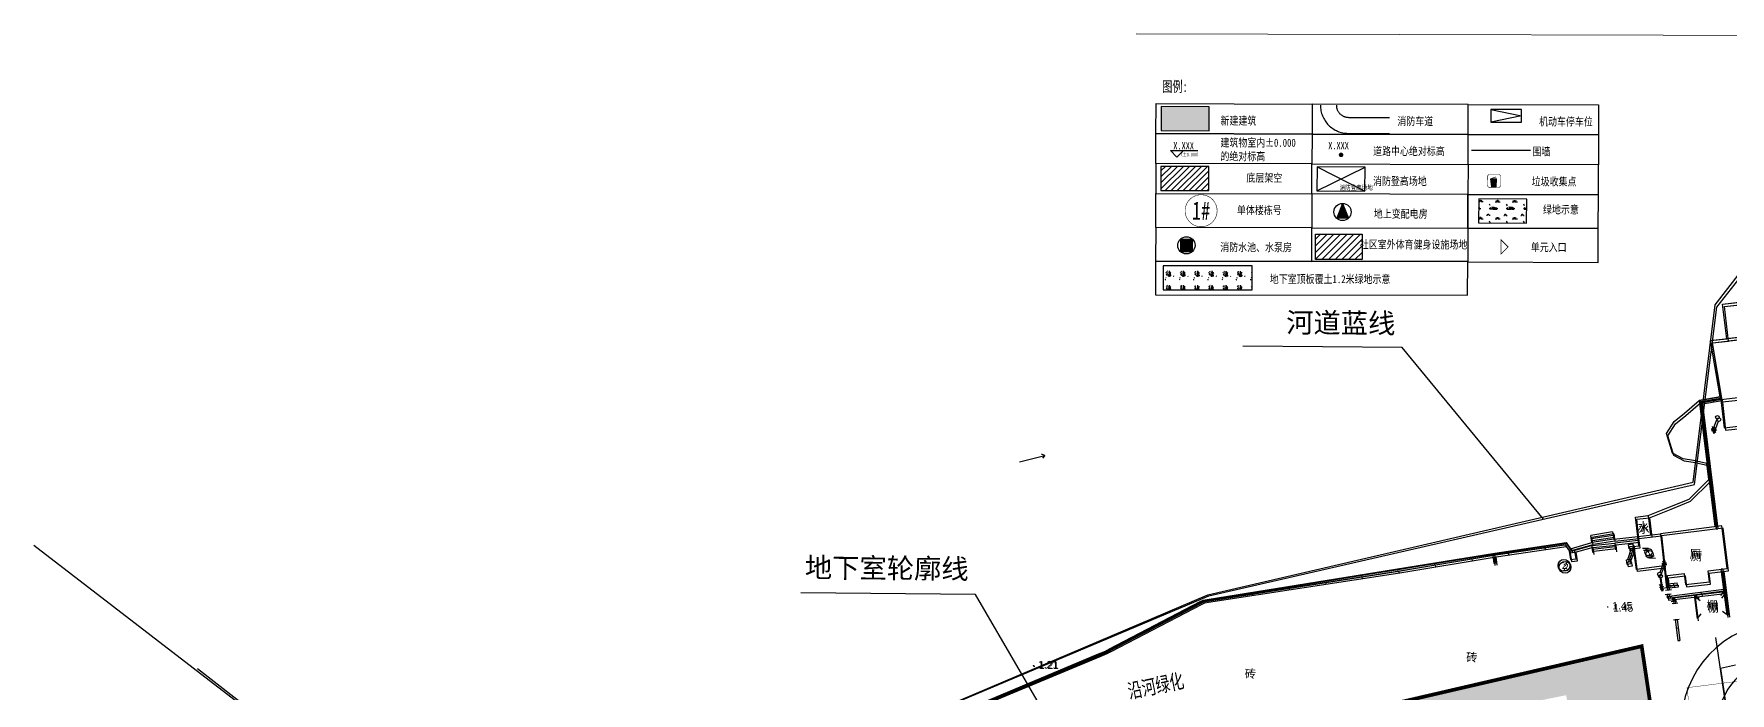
# Model space of a CAD drawing. Header units: millimetres. Extents: x 2463 to 59352, y -11079 to 11941.
# Drawn here: x 6095.1 to 6324, y 1790.5 to 1879.5 of the extents above; entities that cross this region are included whole.
import ezdxf
from ezdxf.enums import TextEntityAlignment as Align

# ---------------------------------------------------------------- set-up
doc = ezdxf.new("R2010")
doc.units = ezdxf.units.MM
doc.header["$LTSCALE"] = 10
doc.linetypes.add('ACAD_ISO04W100', pattern=[30, 24, -3, 0, -3])
doc.linetypes.add('DASH', pattern=[0.35, 0.25, -0.1])
doc.layers.add('0-标注', color=7, linetype='Continuous', lineweight=0)
doc.layers.add('TEXT', color=31, linetype='Continuous', lineweight=13)
for name, color, linetype in [('1：500地形', 8, 'Continuous'), ('DIM_IDEN', 3, 'Continuous'), ('GH-水系', 5, 'Continuous'), ('Other', 7, 'Continuous'), ('P-BD-LF', 241, 'Continuous'), ('P-BUID-BMAX', 2, 'Continuous'), ('P-BUID-ELEV', 3, 'Continuous'), ('P-BUID-HACH', 39, 'Continuous'), ('P-CONS-EQUP', 151, 'Continuous'), ('P-CONS-FENC-COOR', 11, 'Continuous'), ('P-NOTE-PLTB', 6, 'Continuous'), ('P-NOTE-PLTT', 7, 'Continuous'), ('P-ROAD-ELEV', 164, 'Continuous'), ('PUB_HATCH', 8, 'Continuous'), ('RD-红线', 7, 'Continuous'), ('Txt-txt', 7, 'Continuous'), ('停车位', 5, 'Continuous'), ('地下车库轮廓线', 5, 'Continuous'), ('植被层', 3, 'Continuous'), ('消防', 6, 'Continuous'), ('消防道路', 30, 'Continuous'), ('用地', 7, 'Continuous'), ('绿地', 98, 'Continuous'), ('道路', 4, 'Continuous')]:
    doc.layers.add(name, color=color, linetype=linetype)
doc.styles.add('-黑体', font='')
doc.styles.add('DIM_FONT', font='SIMPLEX', dxfattribs={"width": 0.7, "bigfont": 'GBCBIG'})
doc.styles.add('HZDX', font='txt.shx', dxfattribs={"width": 0.85, "height": 350, "bigfont": 'hztxt.shx'})
doc.styles.get("Standard").update_dxf_attribs({"font": 'arial.ttf'})
doc.styles.add('TH-STYLE1', font='', dxfattribs={"width": 0.7})
doc.styles.add('黑体', font='')
doc.styles.get('-黑体').set_extended_font_data('SimHei')
doc.styles.get('TH-STYLE1').set_extended_font_data('STFangsong')
doc.styles.get('黑体').set_extended_font_data('SimHei')
doc.linetypes.add('10421', pattern='A,2,[150,AAA.SHX,S=1,R=0,X=0,Y=1],1e-11', length=2)
doc.linetypes.add('10422', pattern='A,2,[150,AAA.SHX,S=1,R=0,X=0,Y=1],2,[177,AAA.SHX,S=1,R=0,X=0,Y=0.8],1e-09', length=4)
doc.linetypes.add('FENCELINE1', pattern='A,6.35,-2.54,[133,ltypeshp.shx,S=2.54,R=0,X=-2.54,Y=0],-2.54,25.4', length=36.83)

# ---------------------------------------------------------------- blocks, each defined once
blk = doc.blocks.new('510101003')
at = {"linetype": 'Continuous'}
blk.add_line((0.5, 0), (4, 0), dxfattribs=at)
at = {"linetype": 'Continuous', "flags": 128}
for points in [[(2.77, 0.35), (3.38, 0), (2.77, -0.35)], [(3.39, 0.35), (4, 0), (3.39, -0.35)]]:
    blk.add_lwpolyline(points, dxfattribs=at)
blk = doc.blocks.new('510301000')
at = {"linetype": 'Continuous'}
blk.add_circle((0, 0), 0.5, dxfattribs=at)
blk = doc.blocks.new('720100000')
at = {"const_width": 0.2}
blk.add_lwpolyline([(-0.1, 0, 1), (0.1, 0, 1)], format="xyb", close=True, dxfattribs=at)
blk = doc.blocks.new('330101000')
for p, q in [((0, 1), (-1.6, 1)), ((0, -1), (1.6, -1))]:
    blk.add_line(p, q)
blk.add_circle((0, 0), 1)
blk.add_point((0, 0))
blk = doc.blocks.new('380407017')
at = {"linetype": 'Continuous', "flags": 128}
blk.add_lwpolyline([(0, -0.5), (0, 1.1)], dxfattribs=at)
blk = doc.blocks.new('261301000')
for p, q in [((0, 0), (7, 0)), ((7, 0), (6.18, 0.57)), ((7, 0), (6.18, -0.57))]:
    blk.add_line(p, q)
blk = doc.blocks.new('lj')
blk.add_hatch(color=256).paths.add_polyline_path([(2166, 2047), (802, 2047), (1039, 196), (2037, 196)])
for p, q in [((802, 2047), (2166, 2047)), ((1039, 196), (802, 2047)), ((1039, 196), (2037, 196)), ((2037, 196), (2166, 2047))]:
    blk.add_line(p, q)
at = {"const_width": 125}
blk.add_lwpolyline([(2563, 3063), (563, 3063, 0.4142136), (63, 2563), (63, 563, 0.4142136), (563, 63), (2563, 63, 0.4142136), (3063, 563), (3063, 2563, 0.4142136), (2563, 3063)], format="xyb", close=True, dxfattribs=at)
at = {"const_width": 150}
blk.add_lwpolyline([(842, 2106), (2047, 2494)], dxfattribs=at)
at = {"style": 'DIM_FONT', "width": 0.6, "flags": 9}
for tag in ['YSIZE', 'XSIZE']:
    blk.add_attdef(tag, (563, 63), '', height=0.125, dxfattribs=at)
blk = doc.blocks.new('A$C56CA0BF6')
blk.add_lwpolyline([(3757, 549), (1318, 0), (0, 5853), (2439, 6403)], close=True)
blk.add_lwpolyline([(3757, 549), (1219, 6128), (1318, 0)])
blk = doc.blocks.new('A$C01D70629')
at = {"linetype": 'Continuous'}
h = blk.add_hatch(dxfattribs=at)
h.set_pattern_fill('ANSI31', color=0, scale=80, angle=315, style=0)
h.set_pattern_definition([(0, (-1961.57, -1603.88), (4e-14, 127), [])])
h.paths.add_polyline_path([(-645, 1631), (645, -1631), (-1935, -1631)])
at = {"color": 0, "linetype": 'Continuous'}
for p, q in [((-645, 1631), (-1935, -1631)), ((-645, 1631), (645, -1631)), ((645, -1631), (-1935, -1631))]:
    blk.add_line(p, q, dxfattribs=at)
blk.add_circle((-645, -277), 1908, dxfattribs=at)
blk = doc.blocks.new('A$C09B07717')
at = {"linetype": 'Continuous'}
h = blk.add_hatch(dxfattribs=at)
h.set_pattern_fill('ANSI31', color=0, scale=80, angle=315, style=0)
h.set_pattern_definition([(0, (-35605.33, 5808.23), (4e-14, 127), [])])
h.paths.add_polyline_path([(-2687, -1344), (0, -1344), (0, 1344), (-2687, 1344)])
blk.add_lwpolyline([(-2687, -1344), (0, -1344), (0, 1344), (-2687, 1344)], close=True, dxfattribs=at)
blk.add_ellipse((-1338, -6), major_axis=(1908, 6), ratio=1, start_param=4.7093053, end_param=10.9924906, dxfattribs=at)

msp = doc.modelspace()

# ---------------------------------------------------------------- hatches: boundary and pattern name
at = {"layer": 'P-BD-LF', "linetype": 'DASH', "ltscale": 3000}
h = msp.add_hatch(dxfattribs=at)
h.set_pattern_fill('ANSI31', color=256, scale=0.36, angle=-0.1482, style=0)
h.set_pattern_definition([(44.851846264, (-372420.5164, -2384775.5767), (-0.40306523597, 0.40515511295), [])])
h.paths.add_polyline_path([(6253.66, 1858.38), (6253.67, 1861.62), (6247.19, 1861.64), (6247.18, 1858.4)])
at = {"layer": 'P-BUID-HACH'}
msp.add_hatch(color=256, dxfattribs=at).paths.add_polyline_path([(6253.68, 1866.46), (6253.69, 1869.7), (6247.21, 1869.72), (6247.2, 1866.48)])
at = {"layer": 'PUB_HATCH', "linetype": 'Continuous'}
h = msp.add_hatch(dxfattribs=at)
h.set_pattern_fill('ANSI31', color=256, scale=0.4, angle=-0.1482, style=0)
h.set_pattern_definition([(44.851846264, (-591747.5948, -3384954.08805), (-0.44785026219, 0.45017234773), [])])
edge = h.paths.add_edge_path()
edge.add_line((6268.04, 1852.5), (6274.35, 1852.48))
edge.add_line((6274.35, 1852.48), (6274.34, 1849.06))
edge.add_line((6274.34, 1849.06), (6268.04, 1849.08))
edge.add_line((6268.04, 1849.08), (6268.05, 1852.5))
at = {"layer": '植被层'}
h = msp.add_hatch(dxfattribs=at)
h.set_pattern_fill('植物', color=256, scale=0.5, angle=-0.1482)
h.set_pattern_definition([(359.851846264, (-485649.1199, -3416499.0294), (1.924958255, 1.9150289074), [0.1344, -0.0384, 0.0768, -1.6704]), (359.851846264, (-485649.1966, -3416498.9908), (1.924958255, 1.9150289074), [0.0768, -0.0384, 0.1536, -0.0384, 0.0768, -1.536]), (359.851846264, (-485649.2349, -3416498.9523), (1.924958255, 1.9150289074), [0.192, -0.0768, 0.2112, -1.44]), (359.851846264, (-485648.8504, -3416498.7613), (1.924958255, 1.9150289074), [0.0384, -1.8816]), (89.851846264, (-485649.0045, -3416498.9721), (-1.9150289074, 1.924958255), [0.6144, -1.3056]), (89.851846264, (-485649.0122, -3416498.972), (-1.9150289074, 1.924958255), [0.02496, -0.0192, 0.16704, -0.0288, 0.1632, -1.5168]), (89.851846264, (-485648.9968, -3416498.9721), (-1.9150289074, 1.924958255), [0.0576, -0.02496, 0.0192, -0.04224, 0.192, -1.584]), (44.851846264, (-485648.9269, -3416498.6459), (0.0049646738, 1.91999357434), [0.1086144, -2.60667555]), (44.851846264, (-485648.8885, -3416498.646), (0.0049646738, 1.91999357434), [0.162912, -2.55237795]), (44.851846264, (-485648.9646, -3416498.3962), (0.0049646738, 1.91999357434), [0.0271488, -2.68814115]), (44.851846264, (-485648.9839, -3416498.4346), (0.0049646738, 1.91999357434), [0.0271488, -2.68814115]), (44.851846264, (-485648.9265, -3416498.4923), (0.0049646738, 1.91999357434), [0.0542976, -2.66099235]), (44.851846264, (-485648.965, -3416498.569), (0.0049646738, 1.91999357434), [0.0542976, -2.66099235]), (44.851846264, (-485648.8505, -3416498.7997), (0.0049646738, 1.91999357434), [0.0542976, -2.66099235]), (44.851846264, (-485648.9658, -3416498.8378), (0.0049646738, 1.91999357434), [0.0542976, -2.66099235]), (44.851846264, (-485649.0044, -3416498.9145), (0.0049646738, 1.91999357434), [0.1086144, -2.60667555]), (134.851846264, (-485649.0035, -3416498.5689), (-1.91999357434, 0.0049646738), [0.0542976, -2.66099235]), (134.851846264, (-485649.119, -3416498.7222), (-1.91999357434, 0.0049646738), [0.0542976, -2.66099235]), (134.851846264, (-485649.0427, -3416498.876), (-1.91999357434, 0.0049646738), [0.0542976, -2.66099235]), (134.851846264, (-485649.0417, -3416498.492), (-1.91999357434, 0.0049646738), [0.0542976, -2.66099235]), (134.851846264, (-485649.1192, -3416498.7606), (-1.91999357434, 0.0049646738), [0.16291776, -2.5523722]), (134.851846264, (-485649.0422, -3416498.684), (-1.91999357434, 0.0049646738), [0.1086144, -2.60667555]), (134.851846264, (-485649.0804, -3416498.6071), (-1.91999357434, 0.0049646738), [0.1086144, -2.60667555]), (26.416897464, (-485648.8499, -3416498.5693), (1.91999352924, -0.00496458346), [0.0858624, -4.2073876]), (26.416897464, (-485648.92725, -3416498.7995), (1.91999352924, -0.00496458346), [0.0858624, -4.2073876]), (26.416897464, (-485648.92735, -3416498.8379), (1.91999352924, -0.00496458346), [0.0858624, -4.2073876]), (63.286795064, (-485649.0032, -3416498.4729), (0.00496467902, 1.91999357148), [0.0858624, -4.2073876]), (63.286795064, (-485649.00435, -3416498.9145), (0.00496467902, 1.91999357148), [0.0858624, -4.2073876]), (63.286795064, (-485648.9647, -3416498.4154), (0.00496467902, 1.91999357148), [0.0429312, -4.2503188]), (63.286795064, (-485648.96546, -3416498.7226), (0.00496467902, 1.91999357148), [0.0858624, -4.2073876]), (63.286795064, (-485649.00425, -3416498.8761), (0.00496467902, 1.91999357148), [0.25759488, -4.0356552]), (63.286795064, (-485648.9266, -3416498.5307), (0.00496467902, 1.91999357148), [0.0858624, -4.2073876]), (63.286795064, (-485649.0037, -3416498.6457), (0.00496467902, 1.91999357148), [0.17173056, -4.1215196]), (75.815602564, (-485649.00425, -3416498.8761), (0.00496468643, 1.91999357971), [0.1583232, -7.7580385]), (116.416897464, (-485649.00445, -3416498.9529), (0.00496458346, 1.91999352924), [0.25759488, -4.0356552]), (116.416897464, (-485649.0031, -3416498.4153), (0.00496458346, 1.91999352924), [0.0384, -4.25485]), (116.416897464, (-485649.08095, -3416498.8375), (0.00496458346, 1.91999352924), [0.0858624, -4.2073876]), (116.416897464, (-485649.1188, -3416498.607), (0.00496458346, 1.91999352924), [0.0858624, -4.2073876]), (116.416897464, (-485649.0035, -3416498.5689), (0.00496458346, 1.91999352924), [0.0858624, -4.2073876]), (116.416897464, (-485649.0418, -3416498.5304), (0.00496458346, 1.91999352924), [0.0858624, -4.2073876]), (116.416897464, (-485649.00396, -3416498.7609), (0.00496458346, 1.91999352924), [0.17173056, -4.1215196]), (153.286795064, (-485649.15736, -3416498.6837), (-1.91999357148, 0.00496467902), [0.0858624, -4.2073876])])
h.paths.add_polyline_path([(6259.49, 1844.97), (6259.5, 1848.21), (6247.5, 1848.23), (6247.49, 1844.99)])
h = msp.add_hatch(dxfattribs=at)
h.set_pattern_fill('草坪或沼泽', color=256, scale=0.5, angle=-0.1482)
h.set_pattern_definition([(359.85184626, (-494927.7248, -3415132.2403), (2.6067143037, 2.5932683122), [0.39, -0.078, 0.104, -0.078, 0.39, -1.56]), (359.85184626, (-494927.8546, -3415132.162), (2.6067143037, 2.5932683122), [0.26, -0.195, 0.39, -0.195, 0.26, -1.3]), (359.85184626, (-494926.942, -3415131.1243), (2.6067143037, 2.5932683122), [0.325, -0.13, 0.325, -1.82]), (359.85184626, (-494928.2406, -3415130.601), (2.6067143037, 2.5932683122), [0.13, -0.26, 0.13, -2.08]), (89.85184626, (-494927.9806, -3415130.6017), (-2.5932683122, 2.6067143037), [0.234, -2.366]), (89.85184626, (-494927.2046, -3415132.1637), (-2.5932683122, 2.6067143037), [0.26, -2.34]), (89.85184626, (-494926.552, -3415131.1253), (-2.5932683122, 2.6067143037), [0.26, -2.34]), (44.851846264, (-494926.8667, -3415132.1905), (0.0067229958, 2.5999913064), [0.26, -3.41695525]), (134.851846264, (-494927.5427, -3415132.1888), (-2.5999913064, 0.0067229958), [0.26, -3.41695525]), (63.286795084, (-494926.9447, -3415132.1773), (0.00672299814, 2.59999130502), [0.26, -5.5537765]), (75.815602794, (-494927.0746, -3415132.164), (0.00672299587, 2.59999130754), [0.26, -10.4600745]), (75.815602794, (-494926.42194, -3415131.1257), (0.00672299587, 2.59999130754), [0.208, -10.5120745]), (75.815602794, (-494927.9286, -3415130.6018), (0.00672299587, 2.59999130754), [0.182, -10.5380745]), (103.888089734, (-494927.3346, -3415132.1633), (0.00672297141, 2.59999130154), [0.26, -10.4600745]), (103.888089734, (-494926.68194, -3415131.125), (0.00672297141, 2.59999130154), [0.208, -10.5120745]), (103.888089734, (-494928.0326, -3415130.6015), (0.00672297141, 2.59999130154), [0.182, -10.5380745]), (116.416897464, (-494927.4647, -3415132.176), (0.0067229522, 2.599991285), [0.26, -5.5537735])])
edge = h.paths.add_edge_path()
edge.add_line((6219.83, 1760.98), (6219.02, 1762.22))
edge.add_line((6219.02, 1762.22), (6232.8, 1771.19))
edge.add_line((6232.8, 1771.19), (6233.79, 1769.67))
edge.add_line((6233.79, 1769.67), (6242.15, 1773.3))
edge.add_line((6242.15, 1773.3), (6256.38, 1775.42))
edge.add_line((6256.38, 1775.42), (6255.84, 1779.08))
edge.add_line((6255.84, 1779.08), (6261.21, 1779.89))
edge.add_line((6261.21, 1779.89), (6261.2, 1779.97))
edge.add_line((6261.2, 1779.97), (6270.81, 1781.93))
edge.add_line((6270.81, 1781.93), (6270.67, 1782.61))
edge.add_line((6270.67, 1782.61), (6281.15, 1784.74))
edge.add_line((6281.15, 1784.74), (6281.89, 1781.12))
edge.add_line((6281.89, 1781.12), (6283.46, 1781.44))
edge.add_line((6283.46, 1781.44), (6282.8, 1784.67))
edge.add_line((6282.8, 1784.67), (6285.15, 1785.15))
edge.add_line((6285.15, 1785.15), (6285.07, 1785.54))
edge.add_line((6285.07, 1785.54), (6286.49, 1785.83))
edge.add_line((6286.49, 1785.83), (6286.25, 1787.06))
edge.add_line((6286.25, 1787.06), (6301.87, 1790.24))
edge.add_line((6301.87, 1790.24), (6302.26, 1788.32))
edge.add_line((6302.26, 1788.32), (6302.95, 1788.46))
edge.add_line((6302.95, 1788.46), (6303.07, 1787.88))
edge.add_line((6303.07, 1787.88), (6303.85, 1788.04))
edge.add_line((6303.85, 1788.04), (6304.61, 1784.31))
edge.add_line((6304.61, 1784.31), (6308.72, 1785.15))
edge.add_line((6308.72, 1785.15), (6311.14, 1773.29))
edge.add_line((6311.14, 1773.29), (6311.88, 1773.44))
edge.add_line((6311.88, 1773.44), (6313.64, 1761.6))
edge.add_line((6313.64, 1761.6), (6313.7, 1761.16))
edge.add_arc((6310.4, 1769.53), 9, 291.5523, 317.6647)
edge.add_line((6317.05, 1763.47), (6312.07, 1796.85))
edge.add_line((6312.07, 1796.85), (6259.74, 1784.72))
edge.add_line((6259.74, 1784.72), (6227.87, 1771.14))
edge.add_line((6227.87, 1771.14), (6209.22, 1758.93))
edge.add_line((6209.22, 1758.93), (6199.36, 1749.13))
edge.add_line((6199.36, 1749.13), (6249.98, 1710.12))
edge.add_line((6249.98, 1710.12), (6255, 1706.26))
edge.add_arc((6262.96, 1716.57), 13.03, 187.3646, 232.3368, ccw=False)
edge.add_line((6250.04, 1714.9), (6249.94, 1715.65))
edge.add_arc((6248.45, 1715.46), 1.5, 7.3153, 52.2409)
edge.add_line((6249.37, 1716.65), (6241.44, 1722.79))
edge.add_line((6241.44, 1722.79), (6239.71, 1722.53))
edge.add_line((6239.71, 1722.53), (6239.44, 1724.34))
edge.add_line((6239.44, 1724.34), (6234.99, 1727.79))
edge.add_line((6234.99, 1727.79), (6233.7, 1727.6))
edge.add_line((6233.7, 1727.6), (6233.5, 1728.94))
edge.add_line((6233.5, 1728.94), (6232.26, 1729.9))
edge.add_line((6232.26, 1729.9), (6232.08, 1729.66))
edge.add_line((6232.08, 1729.66), (6220.22, 1738.85))
edge.add_arc((6228.88, 1750.04), 14.15, 180.7619, 232.2478, ccw=False)
edge.add_arc((6228.88, 1750.11), 14.14, 129.7876, 181.0777, ccw=False)
at = {"layer": '绿地', "ltscale": 1000}
h = msp.add_hatch(dxfattribs=at)
h.set_pattern_fill('草坪或沼泽', color=256, scale=0.576, angle=-0.1482, style=0)
h.set_pattern_definition([(359.85184626, (-372564.3842, -2384747.75), (2.309949906, 2.298034689), [0.3456, -0.06912, 0.09216, -0.06912, 0.3456, -1.3824]), (359.85184626, (-372564.4992, -2384747.6807), (2.309949906, 2.298034689), [0.2304, -0.1728, 0.3456, -0.1728, 0.2304, -1.152]), (359.85184626, (-372563.6904, -2384746.7612), (2.309949906, 2.298034689), [0.288, -0.1152, 0.288, -1.6128]), (359.85184626, (-372564.8412, -2384746.2974), (2.309949906, 2.298034689), [0.1152, -0.2304, 0.1152, -1.8432]), (89.85184626, (-372564.6108, -2384746.298), (-2.298034689, 2.309949906), [0.20736, -2.09664]), (89.85184626, (-372563.9232, -2384747.6822), (-2.298034689, 2.309949906), [0.2304, -2.0736]), (89.85184626, (-372563.3448, -2384746.762), (-2.298034689, 2.309949906), [0.2304, -2.0736]), (44.851846264, (-372563.6238, -2384747.706), (0.0059576086, 2.3039922975), [0.2304, -3.0279480468]), (134.851846264, (-372564.2228, -2384747.7044), (-2.3039922975, 0.0059576086), [0.2304, -3.0279480468]), (63.286795084, (-372563.6928, -2384747.6943), (0.0059576087, 2.3039922975), [0.2304, -4.921500619]), (75.815602794, (-372563.808, -2384747.68245), (0.00595760865, 2.30399229715), [0.2304, -9.2692353623]), (75.815602794, (-372563.22963, -2384746.76235), (0.00595760865, 2.30399229715), [0.18432, -9.3153153623]), (75.815602794, (-372564.56475, -2384746.2981), (0.00595760865, 2.30399229715), [0.16128, -9.3383553623]), (103.888089734, (-372564.0384, -2384747.68186), (0.00595760848, 2.30399229715), [0.2304, -9.2692353623]), (103.888089734, (-372563.46003, -2384746.76175), (0.00595760848, 2.30399229715), [0.18432, -9.3153153623]), (103.888089734, (-372564.6569, -2384746.29785), (0.00595760848, 2.30399229715), [0.16128, -9.3383553623]), (116.416897464, (-372564.1536, -2384747.6931), (0.00595760764, 2.3039922975), [0.2304, -4.921497902])])
h.paths.add_polyline_path([(6296.54, 1853.99), (6296.55, 1857.23), (6290.07, 1857.25), (6290.06, 1854.01)])

# ---------------------------------------------------------------- linework, layer by layer
at = {"color": 8, "linetype": 'DASH', "ltscale": 5}
for p, q in [((6341.79, 1798.17), (6322.7, 1793.83)), ((6322.7, 1793.83), (6331.18, 1736.09))]:
    msp.add_line(p, q, dxfattribs=at)
at = {"color": 7}
for points in [[(6246.53, 1870.13), (6267.59, 1870.07), (6267.58, 1866.02), (6246.52, 1866.08)], [(6288.65, 1870.02), (6267.59, 1870.07), (6267.58, 1866.02), (6288.64, 1865.97)], [(6288.65, 1870.02), (6306.25, 1869.97), (6306.24, 1865.92), (6288.64, 1865.97)], [(6246.52, 1866.08), (6267.58, 1866.02), (6267.57, 1861.97), (6246.51, 1862.03)], [(6288.64, 1865.97), (6267.58, 1866.02), (6267.57, 1861.97), (6288.63, 1861.92)], [(6288.64, 1865.97), (6306.24, 1865.92), (6306.23, 1861.87), (6288.63, 1861.92)], [(6246.51, 1862.03), (6246.5, 1857.98), (6267.56, 1857.92), (6267.57, 1861.97)], [(6288.63, 1861.92), (6288.62, 1857.87), (6306.22, 1857.82), (6306.23, 1861.87)], [(6246.5, 1857.98), (6267.56, 1857.92), (6267.54, 1853.36), (6246.48, 1853.41)], [(6267.56, 1857.92), (6267.54, 1853.36), (6288.6, 1853.3), (6288.62, 1857.87)], [(6306.22, 1857.82), (6288.62, 1857.87), (6288.6, 1853.3), (6306.21, 1853.26)], [(6246.48, 1853.41), (6246.47, 1848.85), (6267.53, 1848.79), (6267.54, 1853.36)], [(6267.54, 1853.36), (6288.6, 1853.3), (6288.59, 1848.74), (6267.53, 1848.79)], [(6306.21, 1853.26), (6288.6, 1853.3), (6288.59, 1848.74), (6306.19, 1848.69)], [(6288.59, 1848.8), (6246.47, 1848.85), (6246.46, 1844.28), (6288.58, 1844.24)]]:
    msp.add_lwpolyline(points, close=True, dxfattribs=at)
at = {"linetype": 'FENCELINE1', "ltscale": 0.1}
msp.add_lwpolyline([(6289.09, 1863.86), (6297.06, 1863.83)], dxfattribs=at)
at = {"linetype": 'Continuous', "flags": 128}
msp.add_lwpolyline([(6268.04, 1852.5), (6274.35, 1852.48), (6274.34, 1849.06), (6268.04, 1849.08), (6268.05, 1852.5)], dxfattribs=at)
at = {"layer": '1：500地形', "color": 8, "linetype": 'Continuous'}
for p, q in [((6319.81, 1830.04), (6320.09, 1829.84)), ((6321.53, 1830.34), (6321.58, 1830.09)), ((6322.68, 1830.53), (6322.72, 1830.29)), ((6320.09, 1827.88), (6320.33, 1827.91)), ((6320.71, 1822.92), (6320.95, 1822.95)), ((6321.33, 1817.96), (6321.58, 1817.99)), ((6321.95, 1813), (6322.2, 1813.03)), ((6308.14, 1812.29), (6305.19, 1811.82)), ((6305.34, 1810.88), (6305.19, 1811.82)), ((6308.22, 1811.8), (6305.27, 1811.35)), ((6308.3, 1811.3), (6305.34, 1810.88)), ((6305.39, 1810.45), (6308.44, 1810.78)), ((6308.14, 1812.3), (6308.3, 1811.3)), ((6308.44, 1810.78), (6308.53, 1809.89)), ((6288.98, 1808.88), (6289.02, 1808.63)), ((6293.91, 1809.68), (6293.95, 1809.43)), ((6298.86, 1810.4), (6298.89, 1810.16)), ((6305.49, 1809.51), (6305.39, 1810.45)), ((6305.44, 1809.96), (6308.49, 1810.31)), ((6310.46, 1809.43), (6310.69, 1809.35)), ((6310.66, 1810.03), (6310.9, 1809.95)), ((6274.18, 1806.43), (6274.22, 1806.18)), ((6279.12, 1807.2), (6279.16, 1806.95)), ((6284.05, 1808.04), (6284.09, 1807.79)), ((6315.25, 1806.36), (6315.49, 1806.38)), ((6323.06, 1807.27), (6322.81, 1807.24)), ((6259.36, 1804.11), (6259.4, 1803.86)), ((6264.3, 1804.88), (6264.34, 1804.64)), ((6269.24, 1805.66), (6269.28, 1805.41)), ((6315.31, 1805.72), (6315.56, 1805.74)), ((6315.4, 1804.75), (6315.65, 1804.78)), ((6315.51, 1803.86), (6315.76, 1803.89)), ((6315.63, 1805.03), (6315.6, 1805.27)), ((6316.39, 1805.1), (6316.37, 1805.35)), ((6316.9, 1805.15), (6316.88, 1805.4)), ((6320.14, 1803.92), (6320.11, 1804.17)), ((6323.18, 1804.31), (6322.69, 1803.68)), ((6323.37, 1804.8), (6323.12, 1804.77)), ((6323.18, 1804.31), (6323.15, 1804.56)), ((6323.21, 1804.06), (6323.25, 1803.81)), ((6254.42, 1803.34), (6254.46, 1803.09)), ((6316.21, 1803.42), (6316.46, 1803.46)), ((6316.24, 1803.23), (6316.49, 1803.26)), ((6316.28, 1802.93), (6316.53, 1802.97)), ((6319.19, 1803.81), (6319.83, 1803.32)), ((6249.82, 1801.51), (6249.93, 1801.28)), ((6316.6, 1800.44), (6316.85, 1800.47)), ((6316.75, 1799.31), (6317, 1799.34)), ((6319.6, 1800.59), (6320.11, 1801.22)), ((6323.59, 1801.07), (6322.96, 1801.56)), ((6323.84, 1801.1), (6323.59, 1801.07)), ((6245.39, 1799.19), (6245.5, 1798.96)), ((6316.97, 1797.61), (6317.22, 1797.64)), ((6236.4, 1794.81), (6236.5, 1794.58)), ((6240.96, 1796.87), (6241.08, 1796.64)), ((6231.8, 1792.87), (6231.89, 1792.64)), ((6227.19, 1790.93), (6227.29, 1790.7))]:
    msp.add_line(p, q, dxfattribs=at)
at = {"layer": '1：500地形', "color": 251, "linetype": 'Continuous'}
for p, q in [((6320.02, 1829.74), (6320.3, 1829.53)), ((6321.74, 1830.03), (6321.78, 1829.78)), ((6322.89, 1830.22), (6322.93, 1829.97)), ((6320.29, 1827.57), (6320.53, 1827.6)), ((6320.89, 1822.61), (6321.14, 1822.64)), ((6321.5, 1817.65), (6321.75, 1817.68)), ((6308.3, 1812.01), (6305.35, 1811.55)), ((6305.5, 1810.61), (6305.35, 1811.55)), ((6308.38, 1811.52), (6305.43, 1811.08)), ((6308.45, 1811.03), (6305.5, 1810.61)), ((6308.3, 1812.02), (6308.45, 1811.03)), ((6322.11, 1812.69), (6322.36, 1812.72)), ((6289.13, 1808.65), (6289.17, 1808.4)), ((6294.06, 1809.43), (6294.1, 1809.19)), ((6299.01, 1810.15), (6299.05, 1809.9)), ((6305.54, 1810.18), (6308.6, 1810.5)), ((6305.64, 1809.24), (6305.54, 1810.18)), ((6305.59, 1809.68), (6308.64, 1810.03)), ((6308.6, 1810.5), (6308.69, 1809.61)), ((6310.61, 1809.15), (6310.85, 1809.07)), ((6310.81, 1809.75), (6311.05, 1809.67)), ((6274.32, 1806.24), (6274.36, 1805.99)), ((6279.26, 1807), (6279.3, 1806.75)), ((6284.2, 1807.82), (6284.24, 1807.57)), ((6323.21, 1806.96), (6322.96, 1806.93)), ((6259.5, 1803.96), (6259.54, 1803.71)), ((6264.44, 1804.72), (6264.48, 1804.47)), ((6269.38, 1805.48), (6269.42, 1805.23)), ((6315.39, 1806.06), (6315.64, 1806.09)), ((6315.45, 1805.42), (6315.7, 1805.44)), ((6315.54, 1804.46), (6315.79, 1804.48)), ((6315.77, 1804.73), (6315.75, 1804.98)), ((6316.53, 1804.8), (6316.51, 1805.05)), ((6317.04, 1804.85), (6317.02, 1805.1)), ((6323.32, 1803.99), (6322.83, 1803.36)), ((6323.51, 1804.49), (6323.27, 1804.46)), ((6323.32, 1803.99), (6323.29, 1804.24)), ((6315.65, 1803.56), (6315.9, 1803.59)), ((6316.35, 1803.12), (6316.6, 1803.16)), ((6316.38, 1802.93), (6316.62, 1802.96)), ((6316.42, 1802.64), (6316.66, 1802.67)), ((6319.33, 1803.5), (6319.96, 1803.01)), ((6320.28, 1803.62), (6320.24, 1803.86)), ((6323.35, 1803.75), (6323.38, 1803.5)), ((6249.95, 1801.38), (6250.07, 1801.15)), ((6245.52, 1799.07), (6245.63, 1798.85)), ((6236.52, 1794.72), (6236.62, 1794.49)), ((6241.08, 1796.76), (6241.2, 1796.54)), ((6231.91, 1792.79), (6232, 1792.56)), ((6227.29, 1790.86), (6227.39, 1790.63))]:
    msp.add_line(p, q, dxfattribs=at)
at = {"layer": '1：500地形', "color": 251, "linetype": '10422', "flags": 128}
for points in [[(6320.02, 1829.74), (6322.89, 1830.22), (6321.61, 1837.81), (6323.77, 1838.05), (6323.23, 1842.72), (6326.19, 1843.06), (6325.56, 1845.54), (6340.94, 1849.17), (6341.35, 1847.62), (6401.48, 1864.76), (6411.31, 1867.29), (6421.76, 1867.27), (6435.78, 1866.13), (6436.23, 1863.35), (6449.72, 1864.32), (6450.15, 1861.45), (6452.22, 1861.76), (6452.32, 1860.96), (6452.44, 1860.95)], [(6321.33, 1819.05), (6321.07, 1821.21)], [(6308.45, 1811.03), (6311.69, 1811.38)], [(6311.76, 1810.85), (6308.6, 1810.5)], [(6302.02, 1810.58), (6302.38, 1810.04), (6302.61, 1809.76), (6305.5, 1810.61)], [(6305.54, 1810.18), (6303.22, 1809.54)]]:
    msp.add_lwpolyline(points, dxfattribs=at)
at = {"layer": '1：500地形', "color": 8, "linetype": '10422', "flags": 128}
for points in [[(6319.81, 1830.04), (6322.68, 1830.53), (6321.38, 1838.12), (6323.54, 1838.37), (6322.99, 1843.03), (6325.95, 1843.38), (6325.32, 1845.86), (6340.69, 1849.53), (6341.1, 1847.99), (6367.18, 1855.49)], [(6321.15, 1819.36), (6320.88, 1821.52)], [(6189.64, 1768.19), (6189.77, 1768.17), (6200.44, 1775.3), (6209.7, 1781.42), (6218.02, 1787.02), (6218.28, 1787.18), (6218.77, 1787.39), (6238.78, 1795.81), (6239.7, 1796.2), (6240.23, 1796.48), (6252.5, 1802.91), (6252.9, 1803.08), (6253.41, 1803.18), (6292.23, 1809.43), (6301.86, 1810.85)], [(6301.86, 1810.85), (6302.23, 1810.3), (6302.45, 1810.02), (6305.34, 1810.88)], [(6308.3, 1811.3), (6311.53, 1811.67)], [(6311.6, 1811.13), (6308.44, 1810.78)], [(6305.39, 1810.45), (6303.06, 1809.8)]]:
    msp.add_lwpolyline(points, dxfattribs=at)
at = {"layer": '1：500地形', "color": 8, "linetype": 'Continuous', "flags": 128}
for points in [[(6323.54, 1838.37), (6322.99, 1843.03), (6326.2, 1843.41), (6326.53, 1838.72)], [(6326.98, 1830.61), (6322.75, 1830.11), (6323.2, 1826.32), (6327.43, 1826.82)], [(6322.89, 1813.12), (6314.59, 1812.05), (6315.25, 1806.36), (6317.81, 1806.66), (6317.98, 1805.18), (6321.22, 1805.54), (6321.05, 1807.02), (6323.62, 1807.35)], [(6302.46, 1808.57), (6303.24, 1808.67), (6303.06, 1809.8), (6302.29, 1809.68)], [(6310.62, 1807.96), (6310.12, 1807.87), (6310.01, 1808.5), (6310.52, 1808.59)], [(6310.96, 1810.08), (6310.38, 1809.99), (6310.3, 1810.6), (6310.89, 1810.67)]]:
    msp.add_lwpolyline(points, close=True, dxfattribs=at)
at = {"layer": '1：500地形', "color": 251, "linetype": 'Continuous', "flags": 128}
for points in [[(6323.77, 1838.05), (6323.23, 1842.72), (6326.44, 1843.09), (6326.76, 1838.4)], [(6327.19, 1830.28), (6322.96, 1829.8), (6323.39, 1826.01), (6327.62, 1826.49)], [(6323.05, 1812.8), (6314.75, 1811.75), (6315.39, 1806.06), (6317.95, 1806.35), (6318.12, 1804.87), (6321.36, 1805.23), (6321.2, 1806.71), (6323.77, 1807.03)], [(6302.62, 1808.3), (6303.39, 1808.4), (6303.22, 1809.54), (6302.44, 1809.42)], [(6311.12, 1809.79), (6310.53, 1809.71), (6310.46, 1810.31), (6311.04, 1810.39)], [(6310.77, 1807.67), (6310.27, 1807.59), (6310.16, 1808.22), (6310.67, 1808.31)]]:
    msp.add_lwpolyline(points, close=True, dxfattribs=at)
at = {"layer": '1：500地形', "color": 8, "linetype": 'Continuous', "flags": 128}
for points in [[(6322.75, 1830.11), (6321.38, 1838.12), (6326.04, 1838.66), (6326.98, 1830.61)], [(6322.68, 1830.53), (6319.81, 1830.04)], [(6319.81, 1830.04), (6321.95, 1813)], [(6322.72, 1830.29), (6320.09, 1829.84)], [(6320.09, 1829.84), (6322.2, 1813.03)], [(6315.09, 1807.71), (6311.37, 1807.22), (6310.93, 1810.32), (6311.7, 1810.43), (6311.53, 1811.67), (6314.59, 1812.05)], [(6292.16, 1808.01), (6292.01, 1809.14)], [(6292.41, 1808.04), (6292.26, 1809.18)], [(6310.66, 1810.03), (6310.15, 1808.53)], [(6310.94, 1810.07), (6310.43, 1808.57)], [(6315.25, 1806.36), (6315.4, 1804.75)], [(6315.49, 1806.38), (6315.65, 1804.78)], [(6323.59, 1801.07), (6322.81, 1807.24)], [(6323.84, 1801.1), (6323.06, 1807.27)], [(6315.57, 1803.35), (6323.18, 1804.31)], [(6315.6, 1805.27), (6316.88, 1805.4)], [(6315.63, 1805.03), (6316.9, 1805.15)], [(6315.76, 1803.89), (6315.79, 1803.63)], [(6315.79, 1803.63), (6323.15, 1804.56)], [(6315.51, 1803.86), (6315.57, 1803.35)], [(6316.21, 1803.42), (6316.28, 1802.93)], [(6316.46, 1803.46), (6316.53, 1802.97)], [(6319.6, 1800.59), (6319.19, 1803.81)], [(6316.6, 1800.44), (6316.97, 1797.61)], [(6316.85, 1800.47), (6317.22, 1797.64)]]:
    msp.add_lwpolyline(points, dxfattribs=at)
at = {"layer": '1：500地形', "color": 251, "linetype": 'Continuous', "flags": 128}
for points in [[(6322.96, 1829.8), (6321.61, 1837.81), (6326.27, 1838.34), (6327.19, 1830.28)], [(6322.89, 1830.22), (6320.02, 1829.74)], [(6320.02, 1829.74), (6322.11, 1812.69)], [(6322.93, 1829.97), (6320.3, 1829.53)], [(6320.3, 1829.53), (6322.36, 1812.72)], [(6315.24, 1807.41), (6311.52, 1806.94), (6311.08, 1810.04), (6311.86, 1810.14), (6311.69, 1811.38), (6314.75, 1811.75)], [(6292.31, 1807.77), (6292.17, 1808.9)], [(6292.56, 1807.8), (6292.41, 1808.94)], [(6310.81, 1809.75), (6310.3, 1808.24)], [(6311.09, 1809.79), (6310.58, 1808.29)], [(6323.72, 1800.75), (6322.96, 1806.93)], [(6323.97, 1800.78), (6323.21, 1806.96)], [(6315.39, 1806.06), (6315.54, 1804.46)], [(6315.64, 1806.09), (6315.79, 1804.48)], [(6315.71, 1803.05), (6323.32, 1803.99)], [(6315.75, 1804.98), (6317.02, 1805.1)], [(6315.77, 1804.73), (6317.04, 1804.85)], [(6315.93, 1803.33), (6323.29, 1804.24)], [(6315.65, 1803.56), (6315.71, 1803.05)], [(6315.9, 1803.59), (6315.93, 1803.33)], [(6316.35, 1803.12), (6316.42, 1802.64)], [(6316.6, 1803.16), (6316.66, 1802.67)], [(6319.73, 1800.28), (6319.33, 1803.5)]]:
    msp.add_lwpolyline(points, dxfattribs=at)
at = {"layer": '1：500地形', "color": 8, "linetype": '10421', "flags": 128}
for points in [[(6320.88, 1821.52), (6319.08, 1821.92), (6317.65, 1822.14), (6316.23, 1822.92), (6315.43, 1825.58), (6316.45, 1827.2), (6317.85, 1828.31), (6319.81, 1830.04)], [(6312.95, 1814.49), (6315.86, 1815.68), (6318.49, 1816.73), (6321.15, 1819.36)], [(6311.53, 1811.67), (6311.25, 1814.27), (6312.95, 1814.49), (6313.28, 1811.88)]]:
    msp.add_lwpolyline(points, dxfattribs=at)
at = {"layer": '1：500地形', "color": 251, "linetype": '10421', "flags": 128}
for points in [[(6321.07, 1821.21), (6319.27, 1821.61), (6317.84, 1821.84), (6316.42, 1822.62), (6315.62, 1825.28), (6316.65, 1826.9), (6318.05, 1828.01), (6320.02, 1829.74)], [(6313.12, 1814.2), (6316.03, 1815.38), (6318.66, 1816.42), (6321.33, 1819.05)], [(6311.69, 1811.38), (6311.41, 1813.99), (6313.12, 1814.2), (6313.44, 1811.59)]]:
    msp.add_lwpolyline(points, dxfattribs=at)
at = {"layer": '1：500地形', "color": 8, "linetype": '10422', "extrusion": (-0.022496, 0.003259, 0.999742), "elevation": -133.76, "flags": 128}
msp.add_lwpolyline([(-2637.26, 5870.7), (-2637.26, 5870.83), (-2645.85, 5880.37), (-2653.24, 5888.66), (-2659.97, 5896.09), (-2660.17, 5896.32), (-2660.44, 5896.78), (-2671.65, 5915.37), (-2672.16, 5916.23), (-2672.52, 5916.71), (-2680.64, 5927.94), (-2680.86, 5928.31), (-2681.04, 5928.8), (-2692.78, 5966.32), (-2695.57, 5975.65)], dxfattribs=at)
at = {"layer": '1：500地形', "color": 8, "linetype": 'Continuous', "flags": 128}
for points in [[(6191.18, 1765.8), (6200.87, 1774.43), (6200.41, 1775.18), (6218.02, 1787.02, -0.092533), (6218.59, 1787.31), (6238.78, 1795.81), (6239.7, 1796.2), (6240.23, 1796.48), (6252.5, 1802.91), (6252.9, 1803.08), (6253.41, 1803.18), (6279.22, 1807.22), (6292.23, 1809.43), (6301.86, 1810.85), (6302.23, 1810.3), (6302.68, 1809.74)], [(6191.38, 1765.64), (6201.19, 1774.38), (6200.75, 1775.11), (6218.17, 1786.81, -0.09611), (6218.67, 1787.08), (6238.88, 1795.58, 0.000017), (6238.88, 1795.58), (6239.81, 1795.97), (6240.35, 1796.26), (6252.61, 1802.68), (6252.98, 1802.83), (6253.46, 1802.93), (6279.26, 1806.97), (6292.27, 1809.18), (6301.75, 1810.58), (6302.03, 1810.16), (6302.39, 1809.7)]]:
    msp.add_lwpolyline(points, format="xyb", dxfattribs=at)
at = {"layer": '1：500地形', "color": 251, "linetype": 'Continuous', "flags": 128}
for points in [[(6191.22, 1765.82), (6200.93, 1774.43), (6200.48, 1775.18), (6218.12, 1786.97, -0.092533), (6218.69, 1787.26), (6238.9, 1795.71), (6239.82, 1796.1), (6240.35, 1796.38), (6252.64, 1802.77), (6253.04, 1802.94), (6253.55, 1803.04), (6279.37, 1807.01), (6292.38, 1809.19), (6302.02, 1810.58), (6302.38, 1810.04), (6302.83, 1809.48)], [(6191.42, 1765.66), (6201.26, 1774.38), (6200.82, 1775.11), (6218.27, 1786.77, -0.09611), (6218.77, 1787.03), (6239, 1795.48, 0.000017), (6239, 1795.48), (6239.93, 1795.87), (6240.47, 1796.16), (6252.74, 1802.55), (6253.11, 1802.7), (6253.59, 1802.8), (6279.41, 1806.77), (6292.42, 1808.94), (6301.9, 1810.31), (6302.18, 1809.89), (6302.55, 1809.44)]]:
    msp.add_lwpolyline(points, format="xyb", dxfattribs=at)
at = {"layer": '1：500地形', "color": 8, "linetype": 'Continuous'}
msp.add_circle((6301.58, 1807.77), 0.8, dxfattribs=at)
at = {"layer": '1：500地形', "color": 251, "linetype": 'Continuous'}
msp.add_circle((6301.73, 1807.51), 0.8, dxfattribs=at)
at = {"layer": 'DIM_IDEN', "const_width": 0.072}
msp.add_lwpolyline([(6254.77, 1855.61, 1), (6250.45, 1855.7, 1)], format="xyb", close=True, dxfattribs=at)
at = {"layer": 'GH-水系', "linetype": 'ByBlock'}
for points in [[(6172.65, 1750.84), (6196.63, 1774.55), (6218.49, 1788.79), (6253.65, 1803.67), (6319.18, 1818.69), (6322.22, 1842.62), (6325.66, 1847.03), (6419.97, 1870.23), (6451.62, 1867.46), (6478.59, 1862.52)], [(6172.64, 1750.78), (6196.56, 1774.55), (6218.39, 1788.84), (6253.51, 1803.81), (6319.01, 1818.99), (6321.98, 1842.93), (6325.41, 1847.36), (6358.12, 1855.49)]]:
    msp.add_lwpolyline(points, dxfattribs=at)
at = {"layer": 'Other'}
msp.add_lwpolyline([(6298.82, 1814.02), (6279.74, 1837.18), (6258.24, 1837.38)], dxfattribs=at)
at = {"layer": 'Other', "elevation": 4.64}
msp.add_lwpolyline([(6240.36, 1772.52), (6222.15, 1803.83), (6198.59, 1804.05)], dxfattribs=at)
at = {"layer": 'P-BUID-BMAX', "linetype": 'Continuous'}
for points in [[(6253.68, 1866.46), (6253.69, 1869.7), (6247.21, 1869.72), (6247.2, 1866.48)], [(6253.66, 1858.38), (6253.67, 1861.62), (6247.19, 1861.64), (6247.18, 1858.4)], [(6296.54, 1853.99), (6296.55, 1857.23), (6290.07, 1857.25), (6290.06, 1854.01)], [(6259.49, 1844.97), (6259.5, 1848.21), (6247.5, 1848.23), (6247.49, 1844.99)]]:
    msp.add_lwpolyline(points, close=True, dxfattribs=at)
at = {"layer": 'P-BUID-ELEV'}
msp.add_lwpolyline([(6250.24, 1863.79), (6249.35, 1862.91), (6248.47, 1863.79), (6252.17, 1863.79)], dxfattribs=at)
at = {"layer": 'P-NOTE-PLTT', "const_width": 0.118}
msp.add_lwpolyline([(6293.09, 1851.73), (6294.04, 1850.77), (6293.08, 1849.82)], close=True, dxfattribs=at)
at = {"layer": 'P-ROAD-ELEV', "const_width": 0.304}
msp.add_lwpolyline([(6271.35, 1863.15, 1), (6271.64, 1863.25, 1)], format="xyb", close=True, dxfattribs=at)
at = {"layer": 'RD-红线', "color": 251, "linetype": 'ByBlock'}
msp.add_line((6117.15, 1793.83), (6254.46, 1687.47), dxfattribs=at)
at = {"layer": 'RD-红线'}
msp.add_lwpolyline([(6095.08, 1810.52), (6254.61, 1687.61), (6307.27, 1645.06), (6306.95, 1645.32), (6326.53, 1638.24), (6329.65, 1638.61), (6466.94, 1654.86), (6469.08, 1655.11), (6480.11, 1667.18), (6480.17, 1669.34), (6482.72, 1762.4, 0.019228), (6482.55, 1777.23), (6478.67, 1855.49)], format="xyb", dxfattribs=at)
at = {"layer": 'TEXT'}
msp.add_lwpolyline([(6243.83, 1879.54), (6350.49, 1879.26)], dxfattribs=at)
msp.add_lwpolyline([(6243.83, 1879.54), (6350.49, 1879.26)], dxfattribs=at)
at = {"layer": '地下车库轮廓线', "color": 251, "linetype": 'DASH', "ltscale": 5, "const_width": 0.05}
msp.add_lwpolyline([(6324.92, 1773.81), (6323.41, 1785.76), (6318.94, 1785.2), (6318.18, 1791.25), (6329.84, 1792.72)], dxfattribs=at)
at = {"layer": '植被层'}
msp.add_lwpolyline([(6317.05, 1763.47), (6312.07, 1796.85), (6259.74, 1784.72)], dxfattribs=at)
at = {"layer": '消防', "linetype": 'DASH', "ltscale": 3}
for p, q in [((6268.24, 1858.33), (6274.73, 1861.55)), ((6268.25, 1861.57), (6274.72, 1858.31))]:
    msp.add_line(p, q, dxfattribs=at)
msp.add_lwpolyline([(6274.72, 1858.31), (6274.73, 1861.55), (6268.25, 1861.57), (6268.24, 1858.33)], close=True, dxfattribs=at)
at = {"layer": '消防道路', "linetype": 'DASH', "ltscale": 10}
for p, q in [((6272.48, 1868.27), (6278.03, 1868.25)), ((6272.48, 1866.11), (6278.03, 1866.09))]:
    msp.add_line(p, q, dxfattribs=at)
at = {"layer": '消防道路'}
msp.add_line((6329.05, 1750.64), (6322.09, 1798.02), dxfattribs=at)
at = {"layer": '消防道路', "linetype": 'DASH', "ltscale": 10}
for radius in [3.78, 1.62]:
    msp.add_arc((6272.49, 1869.89), radius, 179.8518, 269.8518, dxfattribs=at)
at = {"layer": '用地', "color": 1, "linetype": 'ACAD_ISO04W100', "ltscale": 0.02, "const_width": 0.5, "flags": 128}
msp.add_lwpolyline([(6312.07, 1796.85), (6259.74, 1784.72), (6227.87, 1771.14), (6209.22, 1758.93), (6199.36, 1749.13), (6263.91, 1699.39), (6302.06, 1668.57), (6310.24, 1669.67), (6267.63, 1704.1), (6257.48, 1711.92), (6253.74, 1741.06), (6319.15, 1749.49)], close=True, dxfattribs=at)
at = {"layer": '道路'}
for radius in [13.7, 8.8]:
    msp.add_arc((6331.15, 1786.34), radius, 97.2059, 187.2049, dxfattribs=at)

# ---------------------------------------------------------------- block references
at = {"layer": '1：500地形', "color": 8, "linetype": 'Continuous'}
for name, p, xscale, yscale, zscale, rotation in [('510101003', (6322.29, 1827.76, 4.84), 0.5000000000868786, 0.5000000000000423, 0.5, 249.7142115263025), ('510301000', (6322.29, 1827.76, 4.84), 0.5000000000005034, 0.5000000000005034, 0.5000000000005034, 359.5991228145418), ('261301000', (6228.12, 1821.77), 0.4999999999933633, 0.5000000000000423, 0.5, 13.76990370775432), ('330101000', (6312.98, 1809.56), 0.5000000000005034, 0.5000000000005034, 0.5000000000005034, 359.5991228145418), ('510101003', (6314.47, 1806.58), 0.5000000000868786, 0.5000000000000423, 0.5, 69.71421152630246), ('510301000', (6314.47, 1806.58), 0.5000000000005034, 0.5000000000005034, 0.5000000000005034, 359.5991228145418), ('510101003', (6314.47, 1806.58), 0.5000000001917547, 0.5000000000000423, 0.5, 277.8870643811848), ('380407017', (6315.4, 1804.75), 0.49999999983055, 0.5000000000000423, 0.5, 276.6768068545737), ('380407017', (6315.51, 1803.86), 0.4999999999841183, 0.5000000000000423, 0.5, 276.6275190455893), ('720100000', (6307.49, 1802.16, 1.45), 0.5000000000005034, 0.5000000000005034, 0.5000000000005034, 359.5991228145418), ('380407017', (6316.28, 1802.93), 0.4999999999203393, 0.5000000000000423, 0.5, 277.303721408647), ('380407017', (6316.6, 1800.44), 0.5000000000617778, 0.5000000000000423, 0.5, 277.459966744418), ('720100000', (6229.99, 1794.21, 1.21), 0.5000000000005034, 0.5000000000005034, 0.5000000000005034, 359.5991228145418)]:
    msp.add_blockref(name, p, dxfattribs=dict(at, xscale=xscale, yscale=yscale, zscale=zscale, rotation=rotation))
at = {"layer": '1：500地形', "color": 251, "linetype": 'Continuous'}
for name, p, xscale, yscale, zscale, rotation in [('510101003', (6322.49, 1827.45, 4.84), 0.4999999999999983, 0.4999999999999983, 0.4999999999999983, 249.5680768741367), ('510301000', (6322.49, 1827.45, 4.84), 0.4999999999999997, 0.4999999999999997, 0.4999999999999997, 359.4529881682059), ('330101000', (6313.13, 1809.27), 0.4999999999999997, 0.4999999999999997, 0.4999999999999997, 359.4529881682059), ('510301000', (6314.61, 1806.29), 0.4999999999999997, 0.4999999999999997, 0.4999999999999997, 359.4529881682059), ('510101003', (6314.61, 1806.29), 0.4999999999999996, 0.4999999999999996, 0.4999999999999996, 69.56807687413668), ('510101003', (6314.61, 1806.29), 0.4999999999999992, 0.4999999999999992, 0.4999999999999992, 277.7409297359452), ('380407017', (6315.54, 1804.46), 0.5000000000000009, 0.5000000000000009, 0.5000000000000009, 276.5306722060465), ('380407017', (6315.65, 1803.56), 0.5000000000000007, 0.5000000000000007, 0.5000000000000007, 276.481384401656), ('380407017', (6316.42, 1802.64), 0.4999999999999996, 0.4999999999999996, 0.4999999999999996, 277.1575867624476), ('720100000', (6230.11, 1794.13, 1.21), 0.4999999999999997, 0.4999999999999997, 0.4999999999999997, 359.4529881682059)]:
    msp.add_blockref(name, p, dxfattribs=dict(at, xscale=xscale, yscale=yscale, zscale=zscale, rotation=rotation))
at = {"layer": 'P-CONS-EQUP', "xscale": 0.0005831987857818604, "yscale": 0.0005832000728696585, "zscale": 0.0005832, "rotation": 359.8518462642477}
msp.add_blockref('lj', (6291.23, 1858.77), dxfattribs=at)
at = {"layer": 'P-CONS-FENC-COOR', "linetype": 'Continuous', "yscale": 0.0006086494447663425, "zscale": 0.0006086496233942816}
for name, p, xscale, rotation in [('A$C01D70629', (6272.09, 1855.66), 0.0006086495872589686, 359.851900094176), ('A$C09B07717', (6249.81, 1850.98), 0.0006086495872589662, 179.8519001818468)]:
    msp.add_blockref(name, p, dxfattribs=dict(at, xscale=xscale, rotation=rotation))
at = {"layer": '停车位', "xscale": -0.0006912000490374811, "yscale": 0.0006911996845155954, "zscale": 0.0006912, "rotation": 282.5445851486583}
msp.add_blockref('A$C56CA0BF6', (6291.91, 1866.73), dxfattribs=at)

# ---------------------------------------------------------------- texts
at = {"style": '-黑体'}
for s, height, width, p in [('图例:', 1.44, 0.7, (6247.36, 1871.71)), ('新建建筑', 1.08, 0.8, (6255.23, 1867.27)), ('消防车道', 1.08, 0.8, (6279.1, 1867.21)), ('机动车停车位', 1.08, 0.8, (6298.22, 1867.16)), ('建筑物室内±0.000', 1.08, 0.8, (6255.22, 1864.32)), ('的绝对标高', 1.08, 0.8, (6255.21, 1862.47)), ('道路中心绝对标高', 1.08, 0.8, (6275.82, 1863.17)), ('围墙', 1.08, 0.8, (6297.33, 1863.11)), ('底层架空', 1.08, 0.8, (6258.72, 1859.56)), ('消防登高场地', 1.08, 0.8, (6275.81, 1859.12)), ('垃圾收集点', 1.08, 0.8, (6297.23, 1859.06)), ('绿地示意', 1.08, 0.8, (6298.75, 1855.28)), ('单体楼栋号', 1.08, 0.8, (6257.44, 1855.19)), ('地上变配电房', 1.08, 0.8, (6275.92, 1854.71)), ('消防水池、水泵房', 1.08, 0.8, (6255.19, 1850.19)), ('社区室外体育健身设施场地', 1.08, 0.8, (6274.02, 1850.57)), ('单元入口', 1.08, 0.8, (6297.1, 1850.19)), ('地下室顶板覆土1.2米绿地示意', 1.08, 0.8, (6261.88, 1845.9))]:
    msp.add_text(s, height=height, rotation=359.8846, dxfattribs=dict(at, width=width)).set_placement(p)
at = {"layer": '0-标注', "style": '-黑体', "width": 0.7}
msp.add_text('沿河绿化', height=2, rotation=11.572, dxfattribs=at).set_placement((6242.94, 1789.76))
at = {"layer": '1：500地形', "color": 8, "linetype": 'Continuous'}
for s, height, p in [('水', 1.12, (6311.49, 1813)), ('2', 1, (6301.3, 1807.79)), ('1.45', 1, (6308.09, 1802.32)), ('棚', 1.12, (6320.8, 1802.38)), ('1.21', 1, (6230.59, 1794.38))]:
    msp.add_text(s, height=height, rotation=359.5991, dxfattribs=at).set_placement(p, align=Align.MIDDLE_LEFT)
at = {"layer": '1：500地形', "color": 251, "linetype": 'Continuous'}
for s, height, p in [('水', 1.12, (6311.65, 1812.71)), ('2', 1, (6301.45, 1807.53)), ('1.45', 1, (6308.22, 1802.04)), ('棚', 1.12, (6320.94, 1802.07)), ('1.21', 1, (6230.71, 1794.3)), ('砖', 1.12, (6288.39, 1795.35)), ('砖', 1.12, (6258.49, 1793.13))]:
    msp.add_text(s, height=height, rotation=359.453, dxfattribs=at).set_placement(p, align=Align.MIDDLE_LEFT)
at = {"layer": '1：500地形', "color": 8, "linetype": 'Continuous'}
msp.add_text('厕', height=1.12, rotation=359.5991, dxfattribs=at).set_placement((6319.31, 1809.31), align=Align.MIDDLE)
at = {"layer": '1：500地形', "color": 251, "linetype": 'Continuous'}
msp.add_text('厕', height=1.12, rotation=359.453, dxfattribs=at).set_placement((6319.46, 1809), align=Align.MIDDLE)
at = {"layer": 'DIM_IDEN', "color": 7, "style": '黑体', "width": 0.695312}
msp.add_text('1#', height=2.444, rotation=358.8888, dxfattribs=at).set_placement((6251.36, 1854.46), (6253.81, 1854.41), align=Align.FIT)
at = {"layer": 'P-BUID-ELEV', "style": 'TH-STYLE1', "width": 0.7}
msp.add_text('X.XXX', height=0.972, rotation=359.8518, dxfattribs=at).set_placement((6248.86, 1863.95))
msp.add_text('（±0.000）', height=0.486, rotation=359.8518, dxfattribs=at).set_placement((6251.09, 1863.25), align=Align.MIDDLE)
at = {"layer": 'P-NOTE-PLTB', "style": 'HZDX', "width": 0.85}
msp.add_text('消防登高场地', height=0.648, rotation=0.2617, dxfattribs=at).set_placement((6271.31, 1859.04), align=Align.TOP_LEFT)
at = {"layer": 'P-ROAD-ELEV', "style": 'TH-STYLE1', "width": 0.7}
msp.add_text('X.XXX', height=0.972, rotation=359.8518, dxfattribs=at).set_placement((6269.77, 1863.97))
at = {"layer": 'Txt-txt', "char_height": 2.7, "width": 36.4546, "attachment_point": 3, "rotation": 359.453}
for s, insert in [('{\\fSimHei|b0|i0|c134|p49;河道蓝线}', (6278.84, 1841.79, 6.02)), ('{\\fSimHei|b0|i0|c134|p2;地下室轮廓线}', (6221.25, 1808.64, 10.66))]:
    msp.add_mtext(s, dxfattribs=dict(at, insert=insert))

doc.saveas('drawing.dxf')
